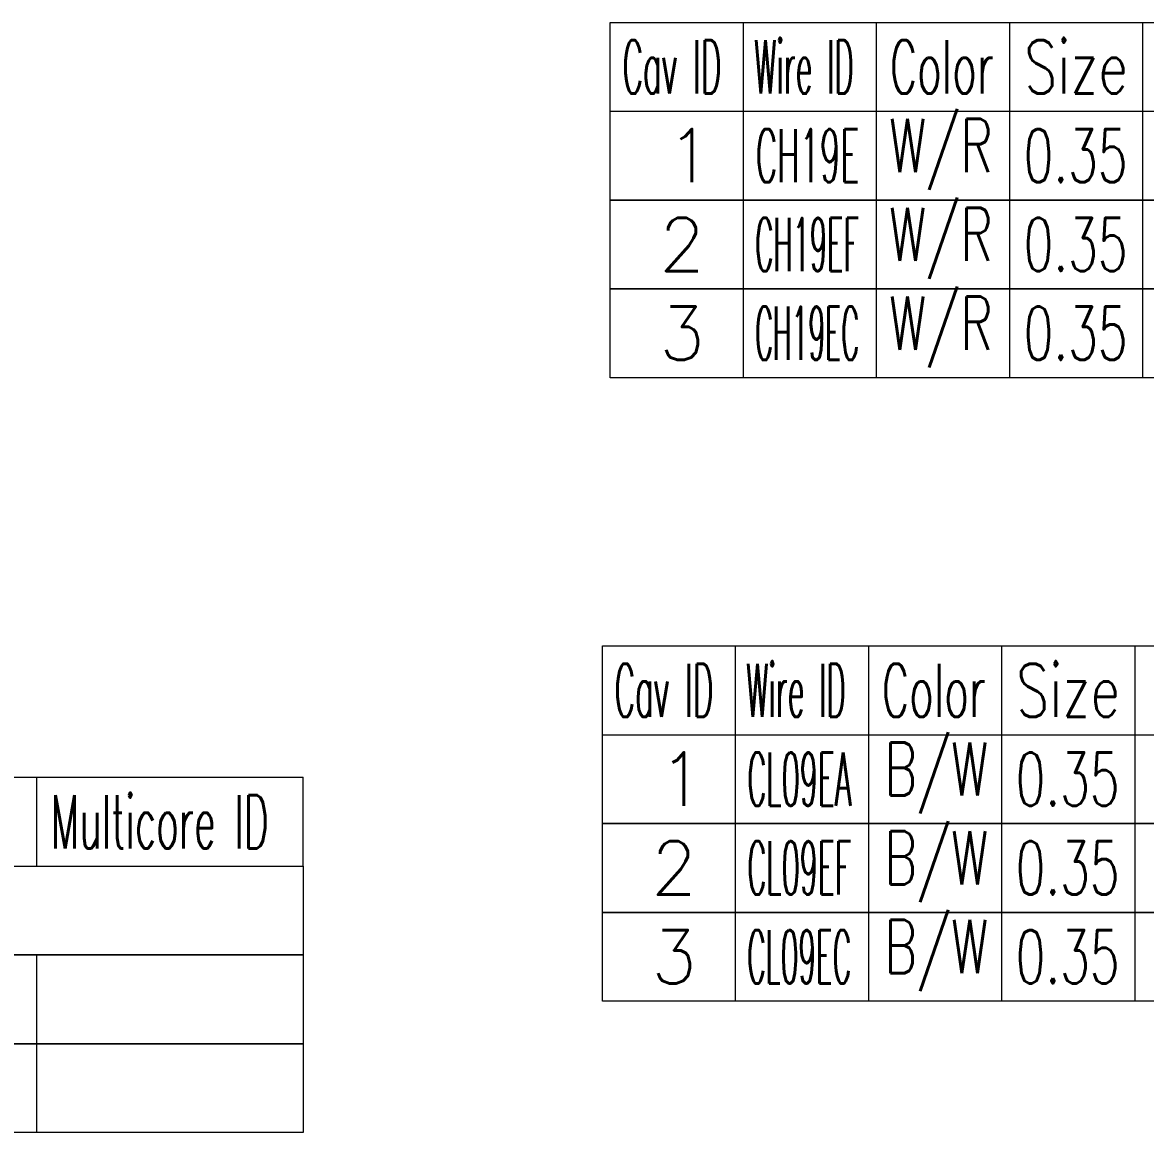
# Model space of a CAD drawing. Header units: inches. Extents: x 47316 to 59086, y 3141 to 11743.
# Drawn here: x 54333.3 to 54396.5, y 9938.5 to 10001 of the extents above; entities that cross this region are included whole.
import ezdxf

# ---------------------------------------------------------------- set-up
doc = ezdxf.new("R2010")
doc.units = ezdxf.units.IN
doc.header["$MEASUREMENT"] = 0
doc.styles.get("Standard").update_dxf_attribs({"font": ''})
doc.styles.get('Standard').set_extended_font_data('SimSun')

msp = doc.modelspace()

# ---------------------------------------------------------------- linework, layer by layer
at = {"color": 0, "linetype": 'Continuous', "lineweight": 15}
for p, q in [((54366.388, 10001.01), (54448.888, 10001.01)), ((54366.388, 9996.01), (54366.388, 10001.01)), ((54366.388, 9996.01), (54448.888, 9996.01)), ((54365.939, 9965.91), (54448.439, 9965.91)), ((54365.939, 9960.91), (54365.939, 9965.91)), ((54365.939, 9960.91), (54448.439, 9960.91)), ((54266.584, 9958.514), (54349.084, 9958.514)), ((54266.584, 9953.514), (54349.084, 9953.514))]:
    msp.add_line(p, q, dxfattribs=at)
at = {"color": 7, "linetype": 'Continuous', "lineweight": 15}
for p, q in [((54373.888, 9996.01), (54373.888, 10001.01)), ((54381.388, 9996.01), (54381.388, 10001.01)), ((54388.888, 9996.01), (54388.888, 10001.01)), ((54396.388, 9996.01), (54396.388, 10001.01)), ((54373.439, 9960.91), (54373.439, 9965.91)), ((54380.939, 9960.91), (54380.939, 9965.91)), ((54388.439, 9960.91), (54388.439, 9965.91)), ((54395.939, 9960.91), (54395.939, 9965.91)), ((54334.084, 9953.514), (54334.084, 9958.514)), ((54349.084, 9953.514), (54349.084, 9958.514))]:
    msp.add_line(p, q, dxfattribs=at)
at = {"color": 102, "linetype": 'Continuous', "lineweight": 15}
for p, q in [((54373.888, 9991.01), (54373.888, 9996.01)), ((54381.388, 9991.01), (54381.388, 9996.01)), ((54388.888, 9991.01), (54388.888, 9996.01)), ((54396.388, 9991.01), (54396.388, 9996.01)), ((54373.888, 9986.01), (54373.888, 9991.01)), ((54381.388, 9986.01), (54381.388, 9991.01)), ((54388.888, 9986.01), (54388.888, 9991.01)), ((54396.388, 9986.01), (54396.388, 9991.01)), ((54373.888, 9981.01), (54373.888, 9986.01)), ((54381.388, 9981.01), (54381.388, 9986.01)), ((54388.888, 9981.01), (54388.888, 9986.01)), ((54396.388, 9981.01), (54396.388, 9986.01)), ((54373.439, 9955.91), (54373.439, 9960.91)), ((54380.939, 9955.91), (54380.939, 9960.91)), ((54388.439, 9955.91), (54388.439, 9960.91)), ((54395.939, 9955.91), (54395.939, 9960.91)), ((54373.439, 9950.91), (54373.439, 9955.91)), ((54380.939, 9950.91), (54380.939, 9955.91)), ((54388.439, 9950.91), (54388.439, 9955.91)), ((54395.939, 9950.91), (54395.939, 9955.91)), ((54373.439, 9945.91), (54373.439, 9950.91)), ((54380.939, 9945.91), (54380.939, 9950.91)), ((54388.439, 9945.91), (54388.439, 9950.91)), ((54395.939, 9945.91), (54395.939, 9950.91)), ((54334.084, 9943.514), (54334.084, 9948.514)), ((54334.084, 9938.514), (54334.084, 9943.514))]:
    msp.add_line(p, q, dxfattribs=at)
at = {"color": 0, "linetype": 'Continuous', "lineweight": 15}
for points in [[(54366.388, 9991.01), (54366.388, 9996.01), (54448.888, 9996.01), (54448.888, 9991.01)], [(54366.388, 9986.01), (54366.388, 9991.01), (54448.888, 9991.01), (54448.888, 9986.01)], [(54366.388, 9981.01), (54366.388, 9986.01), (54448.888, 9986.01), (54448.888, 9981.01)], [(54365.939, 9955.91), (54365.939, 9960.91), (54448.439, 9960.91), (54448.439, 9955.91)], [(54365.939, 9950.91), (54365.939, 9955.91), (54448.439, 9955.91), (54448.439, 9950.91)], [(54266.584, 9948.514), (54266.584, 9953.514), (54349.084, 9953.514), (54349.084, 9948.514)], [(54365.939, 9945.91), (54365.939, 9950.91), (54448.439, 9950.91), (54448.439, 9945.91)], [(54266.584, 9943.514), (54266.584, 9948.514), (54349.084, 9948.514), (54349.084, 9943.514)], [(54266.584, 9938.514), (54266.584, 9943.514), (54349.084, 9943.514), (54349.084, 9938.514)]]:
    msp.add_lwpolyline(points, close=True, dxfattribs=at)

# ---------------------------------------------------------------- texts
at = {"color": 7, "linetype": 'Continuous', "lineweight": 15, "char_height": 3, "attachment_point": 1}
for s, insert, width in [('\\Fromans.shx;\\W0.4292452830;\\T1.0000000000;\\o\\lCav ID', (54367.072, 10000.01), 6.5), ('\\Fromans.shx;\\W0.4026548673;\\T1.0000000000;\\o\\lWire ID', (54374.504, 10000.01), 6.5), ('\\Fromans.shx;\\W0.5687500000;\\T1.0000000000;\\o\\lColor', (54382.132, 10000.01), 6.5), ('\\Fromans.shx;\\W0.7222222222;\\T1.0000000000;\\o\\lSize', (54389.698, 10000.01), 6.5), ('\\Fromans.shx;\\W1.0000000000;\\T1.0000000000;\\o\\l1', (54369.567, 9995.01), 2.85714), ('\\Fromans.shx;\\W1.0000000000;\\T1.0000000000;\\o\\l2', (54369.138, 9990.01), 2.85714), ('\\Fromans.shx;\\W1.0000000000;\\T1.0000000000;\\o\\l3', (54369.138, 9985.01), 2.85714), ('\\Fromans.shx;\\W0.4292452830;\\T1.0000000000;\\o\\lCav ID', (54366.623, 9964.91), 6.5), ('\\Fromans.shx;\\W0.4026548673;\\T1.0000000000;\\o\\lWire ID', (54374.054, 9964.91), 6.5), ('\\Fromans.shx;\\W0.5687500000;\\T1.0000000000;\\o\\lColor', (54381.683, 9964.91), 6.5), ('\\Fromans.shx;\\W0.7222222222;\\T1.0000000000;\\o\\lSize', (54389.248, 9964.91), 6.5), ('\\Fromans.shx;\\W1.0000000000;\\T1.0000000000;\\o\\l1', (54369.117, 9959.91), 2.85714), ('\\Fromans.shx;\\W0.5185185185;\\T1.0000000000;\\o\\lMulticore ID', (54334.88, 9957.514), 14), ('\\Fromans.shx;\\W1.0000000000;\\T1.0000000000;\\o\\l2', (54368.689, 9954.91), 2.85714), ('\\Fromans.shx;\\W1.0000000000;\\T1.0000000000;\\o\\l3', (54368.689, 9949.91), 2.85714)]:
    msp.add_mtext(s, dxfattribs=dict(at, insert=insert, width=width))
at = {"color": 140, "linetype": 'Continuous', "lineweight": 15, "char_height": 3, "width": 6.5, "attachment_point": 1}
for s, insert in [('\\Fromans.shx;\\W0.6791044776;\\T1.0000000000;\\o\\lW/R', (54382.083, 9995.581)), ('\\Fromans.shx;\\W0.6791044776;\\T1.0000000000;\\o\\lW/R', (54382.083, 9990.581)), ('\\Fromans.shx;\\W0.6791044776;\\T1.0000000000;\\o\\lW/R', (54382.083, 9985.581)), ('\\Fromans.shx;\\W0.6791044776;\\T1.0000000000;\\o\\lB/W', (54381.827, 9960.481)), ('\\Fromans.shx;\\W0.6791044776;\\T1.0000000000;\\o\\lB/W', (54381.827, 9955.481)), ('\\Fromans.shx;\\W0.6791044776;\\T1.0000000000;\\o\\lB/W', (54381.827, 9950.481))]:
    msp.add_mtext(s, dxfattribs=dict(at, insert=insert))
at = {"color": 21, "linetype": 'Continuous', "lineweight": 15, "char_height": 3, "width": 6.5, "attachment_point": 1}
for s, insert in [('\\Fromans.shx;\\W0.4460784314;\\T1.0000000000;\\o\\lCH19E', (54374.58, 9995.01)), ('\\Fromans.shx;\\W0.6500000000;\\T1.0000000000;\\o\\l0.35', (54389.667, 9995.01)), ('\\Fromans.shx;\\W0.3791666667;\\T1.0000000000;\\o\\lCH19EF', (54374.551, 9990.01)), ('\\Fromans.shx;\\W0.6500000000;\\T1.0000000000;\\o\\l0.35', (54389.667, 9990.01)), ('\\Fromans.shx;\\W0.3699186992;\\T1.0000000000;\\o\\lCH19EC', (54374.547, 9985.01)), ('\\Fromans.shx;\\W0.6500000000;\\T1.0000000000;\\o\\l0.35', (54389.667, 9985.01)), ('\\Fromans.shx;\\W0.3956521739;\\T1.0000000000;\\o\\lCL09EA', (54374.108, 9959.91)), ('\\Fromans.shx;\\W0.6500000000;\\T1.0000000000;\\o\\l0.35', (54389.217, 9959.91)), ('\\Fromans.shx;\\W0.3956521739;\\T1.0000000000;\\o\\lCL09EF', (54374.108, 9954.91)), ('\\Fromans.shx;\\W0.6500000000;\\T1.0000000000;\\o\\l0.35', (54389.217, 9954.91)), ('\\Fromans.shx;\\W0.3855932203;\\T1.0000000000;\\o\\lCL09EC', (54374.104, 9949.91)), ('\\Fromans.shx;\\W0.6500000000;\\T1.0000000000;\\o\\l0.35', (54389.217, 9949.91))]:
    msp.add_mtext(s, dxfattribs=dict(at, insert=insert))

doc.saveas('drawing.dxf')
